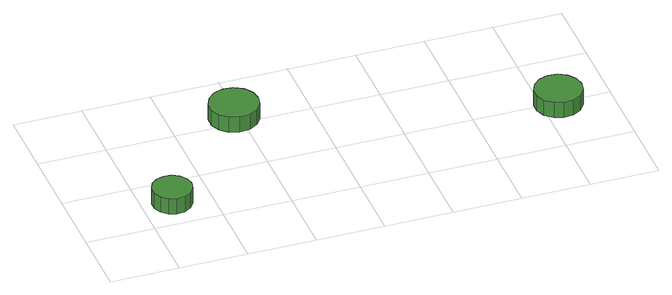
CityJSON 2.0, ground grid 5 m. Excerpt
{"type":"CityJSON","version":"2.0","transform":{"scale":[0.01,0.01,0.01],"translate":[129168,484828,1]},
"CityObjects":{
"tree1":{"type":"SolitaryVegetationObject","attributes":{"function":"something"},"geometry":[{"type":"MultiSurface","lod":"1","boundaries":[[[0,1,2,3,4,5,6,7,8,9,10,11,12,13,14]],[[15,16,17,18,19,20,21,22,23,24,25,26,27,28,29]],[[0,29,28,1]],[[1,28,27,2]],[[2,27,26,3]],[[3,26,25,4]],[[4,25,24,5]],[[5,24,23,6]],[[6,23,22,7]],[[7,22,21,8]],[[8,21,20,9]],[[9,20,19,10]],[[10,19,18,11]],[[11,18,17,12]],[[12,17,16,13]],[[13,16,15,14]],[[14,15,29,0]]]}]},
"tree2":{"type":"SolitaryVegetationObject","attributes":{"function":"something"},"geometry":[{"type":"MultiSurface","lod":"1","boundaries":[[[30,31,32,33,34,35,36,37,38,39,40,41,42,43,44]],[[45,46,47,48,49,50,51,52,53,54,55,56,57,58,59]],[[30,59,58,31]],[[31,58,57,32]],[[32,57,56,33]],[[33,56,55,34]],[[34,55,54,35]],[[35,54,53,36]],[[36,53,52,37]],[[37,52,51,38]],[[38,51,50,39]],[[39,50,49,40]],[[40,49,48,41]],[[41,48,47,42]],[[42,47,46,43]],[[43,46,45,44]],[[44,45,59,30]]]}]},
"tree3":{"type":"SolitaryVegetationObject","attributes":{"function":"something"},"geometry":[{"type":"MultiSurface","lod":"1","boundaries":[[[60,61,62,63,64,65,66,67,68,69,70,71,72,73,74]],[[75,76,77,78,79,80,81,82,83,84,85,86,87,88,89]],[[60,89,88,61]],[[61,88,87,62]],[[62,87,86,63]],[[63,86,85,64]],[[64,85,84,65]],[[65,84,83,66]],[[66,83,82,67]],[[67,82,81,68]],[[68,81,80,69]],[[69,80,79,70]],[[70,79,78,71]],[[71,78,77,72]],[[72,77,76,73]],[[73,76,75,74]],[[74,75,89,60]]]}]}
},
"vertices":[
[330,171,219],[317,230,219],[282,278,219],[230,308,219],[171,314,219],[114,296,219],[69,256,219],[45,201,219],[45,141,219],[69,86,219],[114,46,219],[171,28,219],[230,34,219],[282,64,219],[317,112,219],[317,112,92],[282,64,92],[230,34,92],[171,28,92],[114,46,92],[69,86,92],[45,141,92],[45,201,92],[69,256,92],[114,296,92],[171,314,92],[230,308,92],[282,278,92],[317,230,92],[330,171,92],
[1126,1046,175],[1110,1119,175],[1067,1179,175],[1002,1217,175],[928,1224,175],[857,1201,175],[802,1151,175],[771,1083,175],[771,1009,175],[802,941,175],[857,891,175],[928,868,175],[1002,876,175],[1067,913,175],[1110,973,175],[1110,973,48],[1067,913,48],[1002,876,48],[928,868,48],[857,891,48],[802,941,48],[771,1009,48],[771,1083,48],[802,1151,48],[857,1201,48],[928,1224,48],[1002,1217,48],[1067,1179,48],[1110,1119,48],[1126,1046,48],
[3290,489,153],[3275,560,153],[3233,618,153],[3171,654,153],[3099,661,153],[3031,639,153],[2978,591,153],[2948,525,153],[2948,454,153],[2978,388,153],[3031,340,153],[3099,318,153],[3171,325,153],[3233,361,153],[3275,419,153],[3275,419,26],[3233,361,26],[3171,325,26],[3099,318,26],[3031,340,26],[2978,388,26],[2948,454,26],[2948,525,26],[2978,591,26],[3031,639,26],[3099,661,26],[3171,654,26],[3233,618,26],[3275,560,26],[3290,489,26]
]}
